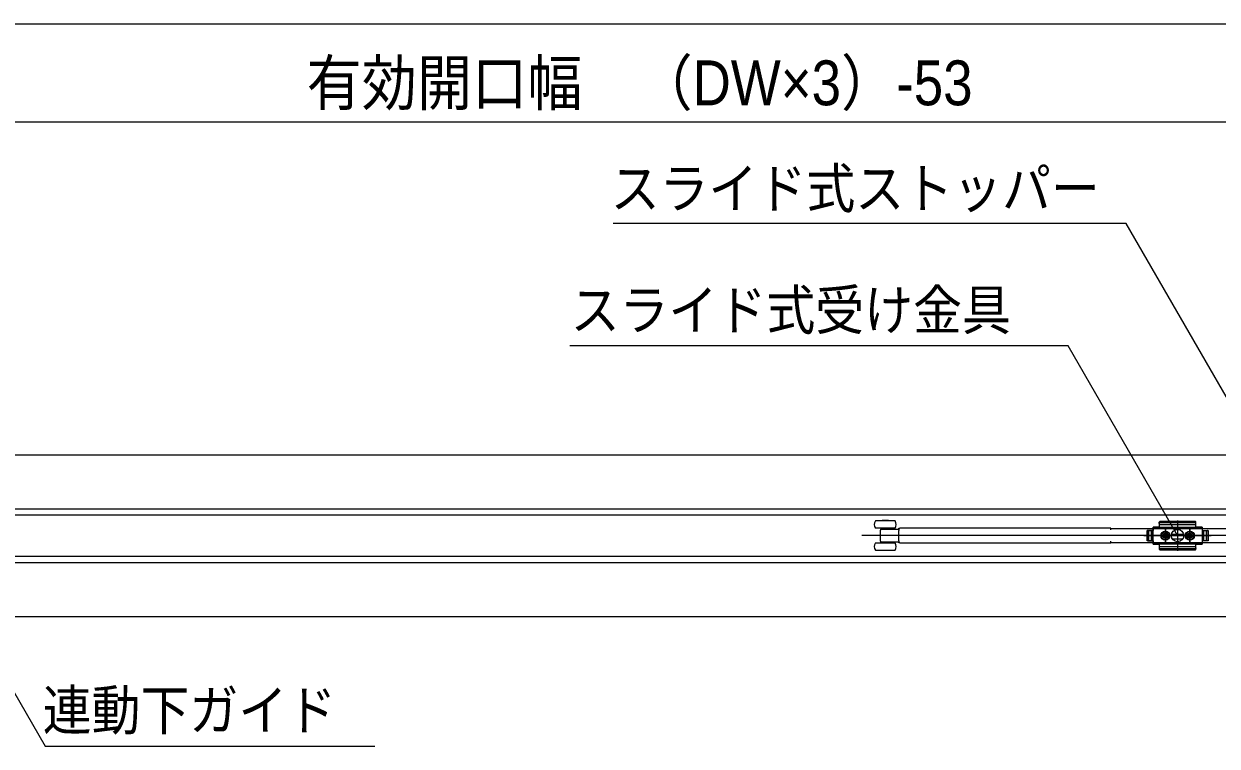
# Model space of a CAD drawing. Units: millimetres, scale not verified. Extents: x -6062 to 6062, y -3045 to 3045.
# Drawn here: x -3117 to -2142, y 960 to 1550 of the extents above; entities that cross this region are included whole.
import ezdxf
from ezdxf.enums import TextEntityAlignment as Align

# ---------------------------------------------------------------- set-up
doc = ezdxf.new("R2010")
doc.units = ezdxf.units.MM
doc.header["$LTSCALE"] = 20
for name, color, linetype, lineweight in [('0-0_2寸法-1', 7, 'Continuous', 9), ('0-2_2寸法-3', 7, 'Continuous', 9), ('0-3_3一般', 7, 'Continuous', 9)]:
    doc.layers.add(name, color=color, linetype=linetype, lineweight=lineweight)
doc.styles.add('ＭＳ ゴシック', font='')
doc.styles.add('ＭＳ Ｐゴシック', font='')
doc.styles.get('ＭＳ ゴシック').set_extended_font_data('MS Gothic')
doc.styles.get('ＭＳ Ｐゴシック').set_extended_font_data('MS PGothic')

# ---------------------------------------------------------------- blocks, each defined once
blk = doc.blocks.new('グループ-144')
at = {"layer": '0-3_3一般'}
for p, q in [((-75990, 23076.9), (19030, 23076.9)), ((-75990, 23076.9), (19030, 23076.9)), ((-12401.2, 22876.9), (-12676, 22876.9)), ((-12466, 22884.9), (-12566, 22884.9)), ((-12566, 22884.9), (-12566, 22876.9)), ((-12466, 22876.9), (-12466, 22884.9)), ((-12356, 22876.9), (-12401.2, 22876.9)), ((-8040, 22836.1), (-8040, 22856.7)), ((-8040, 22836.1), (-8040, 22786.9)), ((-7440, 22813.9), (-8040, 22813.9)), ((-7450, 22866.7), (-8030, 22866.7)), ((-7450, 22846.1), (-8030, 22846.1)), ((-7740, 22885.4), (-7740, 22389.2)), ((-7440, 22846.1), (-7440, 22856.7)), ((-7440, 22836.1), (-7440, 22846.1)), ((-7440, 22786.9), (-7440, 22836.1)), ((-4778, 22636.9), (-12898, 22636.9)), ((-12401.2, 22756.9), (-12676, 22756.9)), ((-12596, 22725.5), (-12596, 22725.3)), ((-12596, 22548.4), (-12596, 22725.3)), ((-12591, 22756.9), (-12591, 22742.9)), ((-12591, 22742.9), (-12584.8, 22742.9)), ((-12584.8, 22742.9), (-12570.1, 22742.9)), ((-12570.1, 22742.9), (-12516, 22742.9)), ((-12516, 22742.9), (-12296, 22742.9)), ((-12441, 22742.9), (-12441, 22756.9)), ((-12356, 22756.9), (-12401.2, 22756.9)), ((-12296, 22756.9), (-12276, 22756.9)), ((-12296, 22740.2), (-12296, 22756.9)), ((-12296, 22740.2), (-12296, 22722.9)), ((-12296, 22550.9), (-12296, 22722.9)), ((-8830, 22756.9), (-12276, 22756.9)), ((-8830, 22729.9), (-8830, 22756.9)), ((-7203.1, 22636.9), (-8301.1, 22636.9)), ((-8291.7, 22636.9), (-7193.7, 22636.9)), ((-8238, 22721.9), (-8140, 22721.9)), ((-8238, 22551.9), (-8238, 22721.9)), ((-8238, 22711.9), (-8238, 22561.9)), ((-8140, 22721.9), (-8228, 22721.9)), ((-8214, 22721.9), (-8214, 22551.9)), ((-8168, 22721.9), (-8168, 22551.9)), ((-8164, 22551.9), (-8164, 22721.9)), ((-8120, 22776.9), (-8140, 22756.9)), ((-8140, 22776.9), (-8140, 22721.9)), ((-8050, 22776.9), (-8140, 22776.9)), ((-8140, 22496.9), (-8140, 22776.9)), ((-8140, 22721.9), (-8140, 22766.9)), ((-8140, 22551.9), (-8140, 22721.9)), ((-8130, 22776.9), (-7350, 22776.9)), ((-8063, 22636.9), (-7815, 22636.9)), ((-8045, 22636.9), (-8025, 22636.9)), ((-8025, 22636.9), (-8005, 22636.9)), ((-8005, 22636.9), (-7835, 22636.9)), ((-7984, 22636.9), (-7896, 22636.9)), ((-7980.1, 22645.5), (-7960.5, 22646.6)), ((-7959.8, 22642.9), (-7980.1, 22645.5)), ((-7959.8, 22630.8), (-7980.1, 22628.3)), ((-7980.1, 22628.3), (-7960.5, 22627.2)), ((-7960.5, 22646.6), (-7953.2, 22650)), ((-7956.7, 22642.9), (-7960.5, 22646.6)), ((-7956.7, 22630.9), (-7960.5, 22627.2)), ((-7960.5, 22627.2), (-7953.2, 22623.7)), ((-7956.7, 22642.9), (-7959.8, 22642.9)), ((-7956.7, 22630.9), (-7959.8, 22630.8)), ((-7949.4, 22646.3), (-7956.7, 22642.9)), ((-7949.4, 22627.5), (-7956.7, 22630.9)), ((-7949.7, 22657.4), (-7953.2, 22650)), ((-7953.2, 22650), (-7949.4, 22646.3)), ((-7953.2, 22623.7), (-7949.4, 22627.5)), ((-7949.7, 22616.4), (-7953.2, 22623.7)), ((-7948.6, 22677.1), (-7949.7, 22657.4)), ((-7946, 22653.6), (-7949.7, 22657.4)), ((-7946, 22620.1), (-7949.7, 22616.4)), ((-7948.6, 22596.7), (-7949.7, 22616.4)), ((-7949.4, 22646.3), (-7946, 22653.6)), ((-7949.4, 22627.5), (-7946, 22620.1)), ((-7946.1, 22656.7), (-7948.6, 22677.1)), ((-7946.1, 22617.1), (-7948.6, 22596.7)), ((-7946, 22653.6), (-7946.1, 22656.7)), ((-7946, 22620.1), (-7946.1, 22617.1)), ((-7940, 22513.9), (-7940, 22758.3)), ((-7940, 22741.9), (-7940, 22531.9)), ((-7940, 22713.4), (-7940, 22561.5)), ((-7940, 22592.9), (-7940, 22680.9)), ((-7934, 22653.6), (-7930.3, 22657.4)), ((-7934, 22653.6), (-7933.9, 22656.7)), ((-7930.6, 22646.3), (-7934, 22653.6)), ((-7930.6, 22627.5), (-7934, 22620.1)), ((-7934, 22620.1), (-7933.9, 22617.1)), ((-7934, 22620.1), (-7930.3, 22616.4)), ((-7933.9, 22656.7), (-7931.4, 22677.1)), ((-7933.9, 22617.1), (-7931.4, 22596.7)), ((-7931.4, 22677.1), (-7930.3, 22657.4)), ((-7931.4, 22596.7), (-7930.3, 22616.4)), ((-7926.8, 22650), (-7930.6, 22646.3)), ((-7930.6, 22646.3), (-7923.3, 22642.9)), ((-7930.6, 22627.5), (-7923.3, 22630.9)), ((-7926.8, 22623.7), (-7930.6, 22627.5)), ((-7930.3, 22657.4), (-7926.8, 22650)), ((-7930.3, 22616.4), (-7926.8, 22623.7)), ((-7919.5, 22646.6), (-7926.8, 22650)), ((-7919.5, 22627.2), (-7926.8, 22623.7)), ((-7923.3, 22642.9), (-7919.5, 22646.6)), ((-7923.3, 22642.9), (-7920.2, 22642.9)), ((-7923.3, 22630.9), (-7920.2, 22630.8)), ((-7923.3, 22630.9), (-7919.5, 22627.2)), ((-7920.2, 22642.9), (-7899.9, 22645.5)), ((-7920.2, 22630.8), (-7899.9, 22628.3)), ((-7899.9, 22645.5), (-7919.5, 22646.6)), ((-7899.9, 22628.3), (-7919.5, 22627.2)), ((-7740, 22794.2), (-7740, 22473.1)), ((-7663, 22636.9), (-7415, 22636.9)), ((-7645, 22636.9), (-7625, 22636.9)), ((-7625, 22636.9), (-7605, 22636.9)), ((-7605, 22636.9), (-7435, 22636.9)), ((-7584, 22636.9), (-7496, 22636.9)), ((-7556.7, 22642.9), (-7559.8, 22642.9)), ((-7556.7, 22630.9), (-7559.8, 22630.8)), ((-7540, 22513.9), (-7540, 22758.3)), ((-7540, 22741.9), (-7540, 22531.9)), ((-7540, 22592.9), (-7540, 22680.9)), ((-7523.3, 22642.9), (-7520.2, 22642.9)), ((-7523.3, 22630.9), (-7520.2, 22630.8)), ((-7340, 22776.9), (-7430, 22776.9)), ((-7340, 22756.9), (-7360, 22776.9)), ((-7340, 22776.9), (-7340, 22496.9)), ((-7340, 22766.9), (-7340, 22721.9)), ((-7340, 22721.9), (-7242, 22721.9)), ((-7340, 22721.9), (-7340, 22551.9)), ((-7340, 22721.9), (-7252, 22721.9)), ((-7316, 22721.9), (-7316, 22551.9)), ((-7312, 22551.9), (-7312, 22721.9)), ((-7266, 22551.9), (-7266, 22721.9)), ((-7242, 22721.9), (-7242, 22551.9)), ((-7242, 22561.9), (-7242, 22711.9)), ((-12676, 22516.9), (-12356, 22516.9)), ((-12596, 22544.9), (-12596, 22545)), ((-12591, 22530.9), (-12591, 22516.9)), ((-12516, 22530.9), (-12570.1, 22530.9)), ((-12296, 22530.9), (-12516, 22530.9)), ((-12441, 22516.9), (-12441, 22530.9)), ((-12296, 22550.9), (-12296, 22533.6)), ((-8810, 22519.9), (-8830, 22519.9)), ((-6130, 22519.9), (-8810, 22519.9)), ((-8140, 22551.9), (-8238, 22551.9)), ((-8228, 22551.9), (-8140, 22551.9)), ((-8140, 22506.9), (-8140, 22551.9)), ((-8140, 22551.9), (-8140, 22496.9)), ((-8140, 22516.9), (-8120, 22496.9)), ((-8140, 22496.9), (-8050, 22496.9)), ((-7350, 22496.9), (-8130, 22496.9)), ((-8040, 22486.9), (-8040, 22437.7)), ((-8040, 22459.9), (-7440, 22459.9)), ((-8040, 22437.7), (-8040, 22427.7)), ((-8040, 22427.7), (-8040, 22417.1)), ((-8030, 22427.7), (-7450, 22427.7)), ((-7440, 22437.7), (-7440, 22486.9)), ((-7440, 22437.7), (-7440, 22427.7)), ((-7440, 22417.1), (-7440, 22427.7)), ((-7430, 22496.9), (-7340, 22496.9)), ((-7360, 22496.9), (-7340, 22516.9)), ((-7242, 22551.9), (-7340, 22551.9)), ((-7340, 22551.9), (-7340, 22506.9)), ((-7252, 22551.9), (-7340, 22551.9)), ((-12676, 22396.9), (-12356, 22396.9)), ((-8030, 22407.1), (-7450, 22407.1)), ((-75990, 22196.9), (19030, 22196.9)), ((-75990, 21316.9), (19030, 21316.9))]:
    blk.add_line(p, q, dxfattribs=at)
for points in [[(-75990, 23076.9), (-75990, 23956.9), (19030, 23956.9), (19030, 23076.9)], [(-12596, 22728.9), (-12596, 22729), (-12596, 22729), (-12596, 22729.1), (-12596, 22729.1), (-12596, 22729.2), (-12596, 22729.2), (-12596, 22729.2), (-12596, 22729.2), (-12596, 22729.2), (-12596, 22729.2), (-12596, 22729.2), (-12596, 22729.1), (-12596, 22729.1), (-12596, 22729), (-12596, 22728.9), (-12596, 22728.9), (-12596, 22728.8), (-12596, 22728.7), (-12596, 22728.5), (-12596, 22728.4), (-12596, 22728.3), (-12596, 22728.1), (-12596, 22728), (-12596, 22727.8), (-12596, 22727.7), (-12596, 22727.5), (-12596, 22727.4), (-12596, 22727.2), (-12596, 22727.1), (-12596, 22726.9), (-12596, 22726.7), (-12596, 22726.6), (-12596, 22726.4), (-12596, 22726.3), (-12596, 22726.1), (-12596, 22726), (-12596, 22725.8), (-12596, 22725.7), (-12596, 22725.5)], [(-8830, 22753.9), (-8810, 22753.9), (-6130, 22753.9), (-6110, 22753.9), (-6110, 22729.9), (-6110, 22543.9)], [(-7559.8, 22642.9), (-7580.1, 22645.5), (-7560.5, 22646.6)], [(-7559.8, 22630.8), (-7580.1, 22628.3), (-7560.5, 22627.2)], [(-7549.4, 22646.3), (-7556.7, 22642.9), (-7560.5, 22646.6), (-7553.2, 22650)], [(-7549.4, 22627.5), (-7546, 22620.1), (-7549.7, 22616.4), (-7553.2, 22623.7)], [(-7546, 22653.6), (-7546.1, 22656.7), (-7548.6, 22677.1), (-7549.7, 22657.4)], [(-7546, 22620.1), (-7546.1, 22617.1), (-7548.6, 22596.7), (-7549.7, 22616.4)], [(-7534, 22653.6), (-7533.9, 22656.7), (-7531.4, 22677.1), (-7530.3, 22657.4)], [(-7530.6, 22646.3), (-7534, 22653.6), (-7530.3, 22657.4), (-7526.8, 22650)], [(-7534, 22620.1), (-7533.9, 22617.1), (-7531.4, 22596.7), (-7530.3, 22616.4)], [(-7530.6, 22627.5), (-7523.3, 22630.9), (-7519.5, 22627.2), (-7526.8, 22623.7)], [(-7520.2, 22642.9), (-7499.9, 22645.5), (-7519.5, 22646.6)], [(-7520.2, 22630.8), (-7499.9, 22628.3), (-7519.5, 22627.2)], [(-12596, 22548.4), (-12596, 22548.3), (-12596, 22548.1), (-12596, 22548), (-12596, 22547.8), (-12596, 22547.7), (-12596, 22547.5), (-12596, 22547.4), (-12596, 22547.2), (-12596, 22547.1), (-12596, 22546.9), (-12596, 22546.8), (-12596, 22546.6), (-12596, 22546.4), (-12596, 22546.3), (-12596, 22546.1), (-12596, 22546), (-12596, 22545.8), (-12596, 22545.7), (-12596, 22545.5), (-12596, 22545.4), (-12596, 22545.3), (-12596, 22545.2), (-12596, 22545.1), (-12596, 22545), (-12596, 22544.9), (-12596, 22544.8), (-12596, 22544.8), (-12596, 22544.7), (-12596, 22544.7), (-12596, 22544.7), (-12596, 22544.6), (-12596, 22544.6), (-12596, 22544.6), (-12596, 22544.7), (-12596, 22544.7), (-12596, 22544.7), (-12596, 22544.8), (-12596, 22544.8), (-12596, 22544.9)], [(-12570.1, 22530.9), (-12584.8, 22530.9), (-12591, 22530.9)], [(-12276, 22516.9), (-12296, 22516.9), (-12296, 22533.6)], [(-12276, 22516.9), (-8830, 22516.9), (-8830, 22543.9)], [(-75990, 21316.9), (-75990, 22196.9), (19030, 22196.9), (19030, 21316.9)]]:
    blk.add_lwpolyline(points, dxfattribs=at)
for points in [[(-4958, 22296.9), (-28322, 22296.9), (-28322, 22976.9), (-4958, 22976.9)], [(-7549.4, 22627.5), (-7556.7, 22630.9), (-7560.5, 22627.2), (-7553.2, 22623.7)], [(-7549.4, 22646.3), (-7546, 22653.6), (-7549.7, 22657.4), (-7553.2, 22650)], [(-7530.6, 22627.5), (-7534, 22620.1), (-7530.3, 22616.4), (-7526.8, 22623.7)], [(-7530.6, 22646.3), (-7523.3, 22642.9), (-7519.5, 22646.6), (-7526.8, 22650)]]:
    blk.add_lwpolyline(points, close=True, dxfattribs=at)
for centre, radius in [((-7940, 22636.9), 75), ((-7940, 22636.9), 65), ((-7940, 22636.9), 42), ((-7940, 22636.9), 40), ((-7940, 22636.9), 40), ((-7940, 22636.9), 32.4), ((-7940, 22636.9), 30), ((-7540, 22636.9), 75), ((-7540, 22636.9), 65), ((-7540, 22636.9), 42), ((-7540, 22636.9), 40), ((-7540, 22636.9), 40), ((-7540, 22636.9), 32.4), ((-7540, 22636.9), 30)]:
    blk.add_circle(centre, radius, dxfattribs=at)
for centre, radius, start, end in [((-12596, 22816.9), 100, 143.1301, 216.8699), ((-12436, 22816.9), 100, 323.1301, 36.8699), ((-8030, 22856.7), 10, 90, 180), ((-8030, 22836.1), 10, 90, 180), ((-7450, 22856.7), 10, 0, 90), ((-7450, 22836.1), 10, 0, 90), ((-12576, 22729.6), 20, 137.45665, 180.25028), ((-8228, 22711.9), 10, 90, 180), ((-8130, 22766.9), 10, 90, 180), ((-8050, 22786.9), 10, 270, 0), ((-7935, 22636.9), 46, 169.19486, 180), ((-7935, 22636.9), 46, 180, 190.80514), ((-7940, 22636.9), 20.7, 162.98773, 197.01227), ((-7940, 22631.9), 46, 79.19486, 100.80514), ((-7940, 22636.9), 20.7, 72.98773, 107.01227), ((-7940, 22636.9), 20.7, 252.98773, 287.01227), ((-7940, 22636.9), 20.7, 342.98773, 17.01227), ((-7945, 22636.9), 46, 0, 10.80514), ((-7945, 22636.9), 46, 349.19486, 0), ((-7535, 22636.9), 46, 169.19486, 180), ((-7535, 22636.9), 46, 180, 190.80514), ((-7540, 22636.9), 20.7, 162.98773, 197.01227), ((-7540, 22631.9), 46, 79.19486, 100.80514), ((-7540, 22636.9), 20.7, 72.98773, 107.01227), ((-7540, 22636.9), 20.7, 252.98773, 287.01227), ((-7540, 22636.9), 20.7, 342.98773, 17.01227), ((-7545, 22636.9), 46, 0, 10.80514), ((-7545, 22636.9), 46, 349.19486, 0), ((-7430, 22786.9), 10, 180, 270), ((-7350, 22766.9), 10, 0, 90), ((-7252, 22711.9), 10, 0, 90), ((-12596, 22456.9), 100, 143.1301, 216.8699), ((-12576, 22544.2), 20, 179.75095, 224.06049), ((-12436, 22456.9), 100, 323.1301, 36.8699), ((-8228, 22561.9), 10, 180, 270), ((-8130, 22506.9), 10, 180, 270), ((-8050, 22486.9), 10, 0, 90), ((-8030, 22437.7), 10, 180, 270), ((-7940, 22641.8), 46, 259.19486, 280.80514), ((-7540, 22641.8), 46, 259.19486, 280.80514), ((-7450, 22437.7), 10, 270, 0), ((-7430, 22486.9), 10, 90, 180), ((-7350, 22506.9), 10, 270, 0), ((-7252, 22561.9), 10, 270, 0), ((-8030, 22417.1), 10, 180, 270), ((-7450, 22417.1), 10, 270, 0)]:
    blk.add_arc(centre, radius, start, end, dxfattribs=at)
blk = doc.blocks.new('グループ-145')
at = {"layer": '0-3_3一般'}
blk.add_blockref('グループ-144', (0, 0), dxfattribs=at)

msp = doc.modelspace()

# ---------------------------------------------------------------- linework, layer by layer
at = {"layer": '0-0_2寸法-1'}
for p, q in [((-5574.79, 1550), (-841.21, 1550)), ((-4374.79, 1470), (-853.21, 1470))]:
    msp.add_line(p, q, dxfattribs=at)
at = {"layer": '0-2_2寸法-3'}
for p, q in [((-2169.61, 1132.84), (-2179.39, 1132.84)), ((-2174.33, 1136.84), (-2174.67, 1136.84)), ((-2174.33, 1136.84), (-2174.67, 1136.84)), ((-2170.5, 1128.84), (-2178.5, 1128.84))]:
    msp.add_line(p, q, dxfattribs=at)
for points in [[(-2069.25, 1131.84), (-2216.47, 1386.84), (-2635.7, 1386.84)], [(-2174.5, 1131.84), (-2263.99, 1286.84), (-2670.87, 1286.84)], [(-3211.5, 1153.84), (-3099.49, 959.84), (-2830.17, 959.84)]]:
    msp.add_lwpolyline(points, dxfattribs=at)
msp.add_circle((-2174.5, 1131.84), 5.01, dxfattribs=at)
msp.add_circle((-2174.5, 1131.84), 5.01, dxfattribs=at)

# ---------------------------------------------------------------- block references
at = {"layer": '0-3_3一般', "xscale": 0.05, "yscale": 0.05}
msp.add_blockref('グループ-145', (-1787.5, 0), dxfattribs=at)

# ---------------------------------------------------------------- texts
at = {"layer": '0-0_2寸法-1', "style": 'ＭＳ Ｐゴシック', "width": 0.9}
msp.add_text('有効開口幅\u3000（DW×3）-53', height=36.69, dxfattribs=at).set_placement((-2885.96, 1472.45), align=Align.BOTTOM_LEFT)
at = {"layer": '0-2_2寸法-3', "style": 'ＭＳ ゴシック', "width": 0.9}
for s, p in [('スライド式ストッパー', (-2637.63, 1389.61)), ('スライド式受け金具', (-2670.29, 1290.19)), ('連動下ガイド', (-3101.59, 963.19))]:
    msp.add_text(s, height=32.55, dxfattribs=at).set_placement(p, align=Align.BOTTOM_LEFT)

doc.saveas('drawing.dxf')
